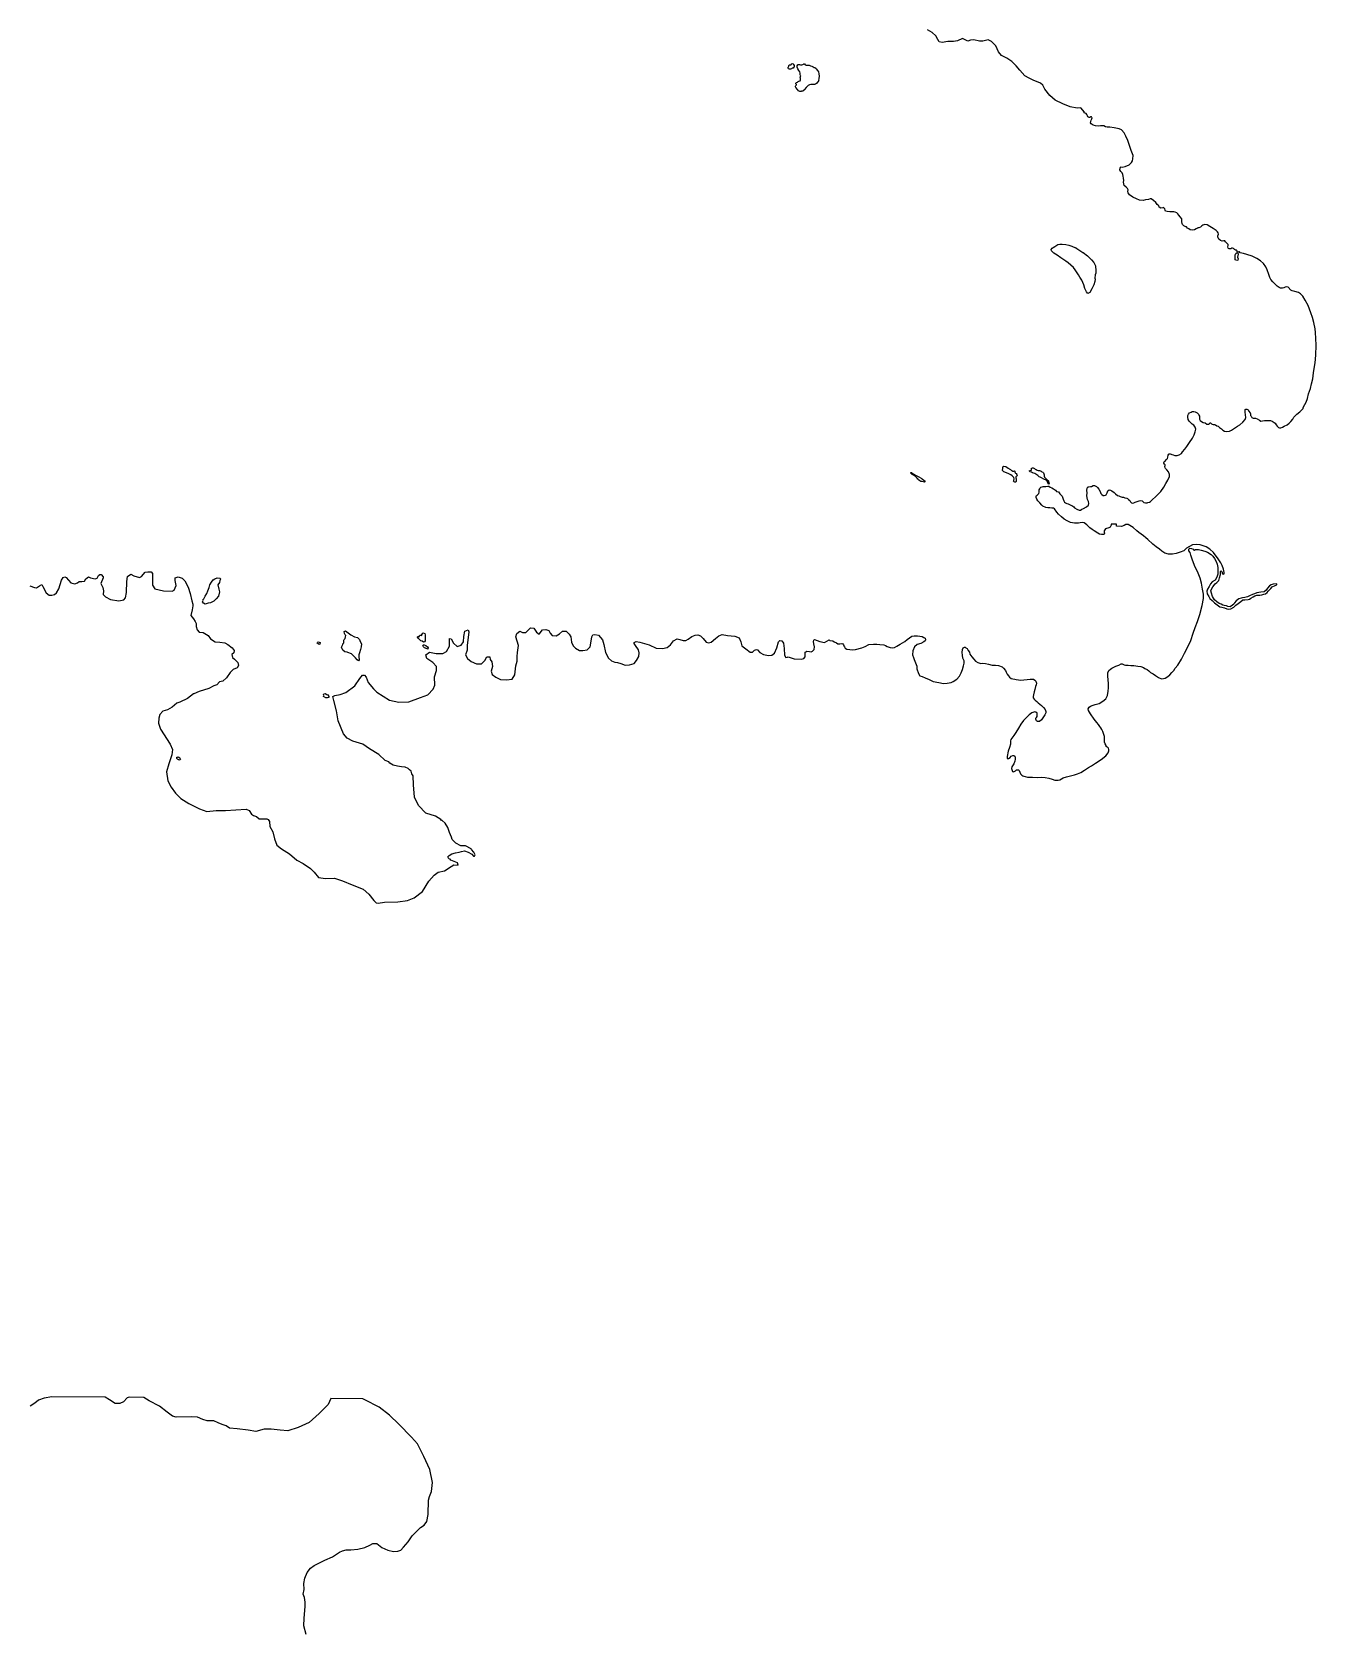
# Model space of a CAD drawing. Extents: x 283583 to 658922, y 889284 to 1241133.
# Drawn here: x 299523 to 315463, y 1197866 to 1217706 of the extents above; entities that cross this region are included whole.
import ezdxf

# ---------------------------------------------------------------- set-up
doc = ezdxf.new("R2010")
doc.units = 0
doc.header["$MEASUREMENT"] = 0
doc.layers.add('GUANACASTE', color=7, linetype='Continuous')

msp = doc.modelspace()

# ---------------------------------------------------------------- linework, layer by layer
at = {"layer": 'GUANACASTE', "color": 241, "ltscale": 0.8}
for points in [[(299498, 1210829), (299553, 1210809), (299579, 1210806), (299615, 1210829), (299644, 1210848), (299657, 1210822), (299699, 1210741), (299735, 1210715), (299770, 1210715), (299803, 1210722), (299829, 1210744), (299858, 1210793), (299890, 1210900), (299910, 1210935), (299932, 1210942), (299949, 1210932), (300007, 1210867), (300055, 1210854), (300088, 1210867), (300107, 1210883), (300143, 1210883), (300175, 1210889), (300191, 1210915), (300224, 1210941), (300250, 1210931), (300308, 1210918), (300334, 1210925), (300347, 1210957), (300366, 1210970), (300382, 1210970), (300408, 1210941), (300405, 1210928), (300379, 1210860), (300402, 1210811), (300411, 1210769), (300405, 1210721), (300434, 1210692), (300499, 1210659), (300599, 1210643), (300664, 1210656), (300683, 1210682), (300696, 1210746), (300700, 1210882), (300709, 1210947), (300748, 1210973), (300787, 1210953), (300858, 1210934), (300884, 1210947), (300926, 1210999), (300962, 1211005), (301001, 1211002), (301017, 1210982), (301020, 1210927), (301020, 1210837), (301049, 1210794), (301156, 1210768), (301263, 1210762), (301289, 1210775), (301312, 1210833), (301299, 1210898), (301302, 1210930), (301338, 1210940), (301386, 1210923), (301419, 1210891), (301460, 1210813), (301486, 1210736), (301506, 1210642), (301519, 1210601), (301519, 1210580), (301512, 1210533), (301495, 1210462), (301526, 1210418), (301549, 1210388), (301561, 1210362), (301562, 1210324), (301573, 1210285), (301599, 1210255), (301647, 1210249), (301708, 1210212), (301740, 1210171), (301795, 1210133), (301856, 1210131), (301917, 1210124), (301954, 1210101), (302008, 1210060), (302032, 1210026), (302028, 1209999), (302005, 1209979), (302011, 1209942), (302035, 1209918), (302079, 1209878), (302085, 1209840), (302068, 1209810), (302021, 1209793), (301982, 1209752), (301937, 1209686), (301893, 1209648), (301850, 1209638), (301816, 1209601), (301781, 1209588), (301717, 1209554), (301599, 1209517), (301532, 1209491), (301527, 1209487), (301527, 1209487), (301527, 1209487), (301455, 1209432), (301359, 1209386), (301322, 1209372), (301261, 1209322), (301204, 1209291), (301146, 1209274), (301112, 1209231), (301099, 1209187), (301092, 1209123), (301119, 1209052), (301237, 1208866), (301267, 1208798), (301260, 1208731), (301221, 1208620), (301192, 1208520), (301209, 1208410), (301209, 1208407), (301250, 1208329), (301303, 1208255), (301370, 1208191), (301468, 1208129), (301603, 1208062), (301692, 1208027), (301809, 1208041), (301925, 1208042), (302054, 1208050), (302181, 1208056), (302217, 1208040), (302248, 1207994), (302274, 1207978), (302310, 1207968), (302341, 1207937), (302388, 1207937), (302419, 1207938), (302438, 1207938), (302456, 1207930), (302470, 1207905), (302475, 1207843), (302511, 1207776), (302532, 1207688), (302562, 1207610), (302619, 1207564), (302718, 1207502), (302810, 1207425), (302888, 1207383), (302981, 1207321), (303027, 1207275), (303079, 1207207), (303167, 1207197), (303280, 1207202), (303378, 1207166), (303497, 1207119), (303636, 1207062), (303703, 1207000), (303765, 1206922), (303796, 1206896), (303822, 1206891), (303900, 1206901), (304065, 1206906), (304184, 1206922), (304266, 1206958), (304370, 1207035), (304448, 1207164), (304515, 1207236), (304566, 1207273), (304644, 1207293), (304727, 1207345), (304758, 1207365), (304814, 1207360), (304804, 1207391), (304722, 1207422), (304715, 1207435), (304698, 1207440), (304687, 1207467), (304700, 1207483), (304735, 1207501), (304780, 1207517), (304824, 1207525), (304824, 1207525), (304824, 1207525), (304825, 1207525), (304826, 1207525), (304854, 1207530), (304894, 1207538), (304939, 1207525), (304981, 1207498), (305002, 1207474), (305018, 1207474), (305023, 1207490), (305008, 1207525), (304979, 1207558), (304975, 1207566), (304903, 1207603), (304846, 1207602), (304784, 1207634), (304738, 1207680), (304730, 1207708), (304706, 1207766), (304685, 1207830), (304651, 1207885), (304614, 1207917), (304608, 1207917), (304598, 1207928), (304531, 1207970), (304412, 1208006), (304320, 1208104), (304273, 1208208), (304258, 1208358), (304253, 1208471), (304240, 1208496), (304228, 1208529), (304210, 1208547), (304191, 1208563), (304154, 1208577), (304109, 1208582), (304059, 1208590), (304008, 1208603), (303964, 1208627), (303954, 1208644), (303907, 1208663), (303830, 1208735), (303711, 1208808), (303628, 1208865), (303504, 1208901), (303437, 1208937), (303391, 1208994), (303324, 1209154), (303304, 1209278), (303268, 1209407), (303257, 1209454), (303283, 1209469), (303350, 1209480), (303417, 1209505), (303531, 1209588), (303593, 1209681), (303624, 1209722), (303650, 1209722), (303671, 1209696), (303697, 1209629), (303764, 1209551), (303805, 1209510), (303960, 1209412), (304078, 1209386), (304202, 1209391), (304347, 1209442), (304435, 1209478), (304502, 1209545), (304523, 1209597), (304518, 1209700), (304544, 1209778), (304544, 1209829), (304498, 1209876), (304425, 1209928), (304410, 1209974), (304456, 1210005), (304539, 1209990), (304622, 1209989), (304668, 1210015), (304704, 1210082), (304705, 1210175), (304725, 1210170), (304756, 1210118), (304803, 1210077), (304849, 1210092), (304880, 1210134), (304885, 1210201), (304896, 1210268), (304937, 1210283), (304947, 1210258), (304937, 1210190), (304927, 1210092), (304926, 1210030), (304906, 1209974), (304931, 1209927), (304973, 1209891), (305040, 1209860), (305102, 1209860), (305143, 1209901), (305169, 1209947), (305205, 1209947), (305210, 1209916), (305231, 1209885), (305241, 1209828), (305221, 1209772), (305236, 1209730), (305282, 1209694), (305339, 1209668), (305412, 1209663), (305484, 1209673), (305515, 1209725), (305531, 1209838), (305546, 1209895), (305546, 1209952), (305551, 1210004), (305562, 1210091), (305531, 1210195), (305541, 1210236), (305578, 1210267), (305614, 1210252), (305655, 1210251), (305712, 1210308), (305753, 1210303), (305784, 1210256), (305820, 1210231), (305862, 1210282), (305903, 1210287), (305939, 1210277), (305955, 1210241), (305980, 1210215), (306032, 1210210), (306073, 1210235), (306110, 1210266), (306156, 1210266), (306192, 1210230), (306211, 1210195), (306221, 1210130), (306240, 1210086), (306270, 1210054), (306318, 1210028), (306360, 1210026), (306415, 1210037), (306450, 1210074), (306464, 1210144), (306471, 1210197), (306485, 1210220), (306508, 1210224), (306554, 1210217), (306582, 1210190), (306605, 1210160), (306621, 1210100), (306644, 1210003), (306681, 1209931), (306715, 1209899), (306757, 1209882), (306791, 1209880), (306833, 1209864), (306886, 1209845), (306941, 1209847), (306997, 1209864), (307029, 1209903), (307057, 1209954), (307059, 1209997), (307050, 1210034), (307016, 1210088), (307000, 1210113), (307000, 1210127), (307025, 1210138), (307067, 1210131), (307184, 1210097), (307272, 1210055), (307348, 1210052), (307406, 1210064), (307450, 1210099), (307485, 1210145), (307531, 1210170), (307565, 1210165), (307607, 1210151), (307639, 1210151), (307667, 1210168), (307716, 1210202), (307757, 1210218), (307787, 1210220), (307822, 1210209), (307854, 1210174), (307891, 1210130), (307923, 1210123), (307956, 1210130), (308009, 1210176), (308048, 1210211), (308092, 1210227), (308157, 1210213), (308249, 1210206), (308300, 1210185), (308323, 1210134), (308335, 1210083), (308383, 1210046), (308438, 1210005), (308466, 1210007), (308494, 1210030), (308515, 1210039), (308528, 1210035), (308558, 1210002), (308602, 1209977), (308665, 1209965), (308709, 1209970), (308741, 1209993), (308771, 1210060), (308790, 1210136), (308806, 1210152), (308831, 1210145), (308850, 1210120), (308859, 1210050), (308866, 1209967), (308879, 1209942), (308902, 1209946), (308908, 1209950), (308983, 1209924), (309071, 1209920), (309106, 1209929), (309123, 1209948), (309123, 1209979), (309122, 1210006), (309130, 1210012), (309141, 1210020), (309173, 1210015), (309194, 1210012), (309212, 1210020), (309232, 1210038), (309238, 1210071), (309228, 1210108), (309223, 1210140), (309227, 1210156), (309236, 1210163), (309303, 1210138), (309360, 1210126), (309418, 1210160), (309418, 1210161), (309426, 1210151), (309463, 1210147), (309481, 1210136), (309509, 1210121), (309527, 1210110), (309553, 1210110), (309576, 1210114), (309590, 1210108), (309596, 1210097), (309603, 1210086), (309611, 1210073), (309618, 1210056), (309640, 1210045), (309677, 1210038), (309714, 1210036), (309746, 1210039), (309824, 1210061), (309866, 1210076), (309913, 1210101), (309968, 1210107), (310009, 1210105), (310048, 1210101), (310096, 1210096), (310120, 1210088), (310139, 1210077), (310178, 1210064), (310207, 1210060), (310230, 1210066), (310259, 1210082), (310300, 1210106), (310357, 1210139), (310387, 1210165), (310415, 1210185), (310445, 1210204), (310474, 1210211), (310515, 1210209), (310545, 1210205), (310574, 1210200), (310593, 1210190), (310609, 1210178), (310615, 1210158), (310611, 1210145), (310593, 1210134), (310556, 1210115), (310513, 1210101), (310480, 1210071), (310457, 1210021), (310454, 1209975), (310466, 1209940), (310476, 1209917), (310490, 1209875), (310509, 1209832), (310509, 1209799), (310529, 1209743), (310544, 1209712), (310574, 1209704), (310611, 1209687), (310661, 1209667), (310709, 1209643), (310779, 1209628), (310837, 1209617), (310885, 1209622), (310933, 1209631), (310959, 1209644), (311003, 1209672), (311037, 1209709), (311057, 1209748), (311074, 1209792), (311087, 1209835), (311093, 1209868), (311093, 1209900), (311080, 1209933), (311072, 1209968), (311071, 1210002), (311074, 1210041), (311084, 1210061), (311097, 1210068), (311108, 1210068), (311117, 1210061), (311130, 1210050), (311145, 1210028), (311159, 1210007), (311167, 1209981), (311191, 1209950), (311213, 1209918), (311235, 1209895), (311265, 1209878), (311300, 1209865), (311322, 1209869), (311358, 1209867), (311396, 1209856), (311443, 1209845), (311482, 1209843), (311522, 1209839), (311565, 1209826), (311585, 1209806), (311606, 1209778), (311615, 1209756), (311630, 1209735), (311645, 1209713), (311659, 1209696), (311680, 1209679), (311698, 1209676), (311722, 1209672), (311741, 1209665), (311769, 1209663), (311798, 1209660), (311915, 1209673), (311954, 1209669), (311974, 1209660), (311983, 1209645), (311991, 1209621), (311989, 1209600), (311982, 1209582), (311972, 1209541), (311965, 1209513), (311957, 1209476), (311952, 1209454), (311952, 1209440), (311965, 1209422), (311978, 1209410), (311996, 1209394), (312015, 1209379), (312053, 1209346), (312081, 1209321), (312100, 1209295), (312109, 1209269), (312109, 1209251), (312098, 1209229), (312081, 1209203), (312055, 1209168), (312029, 1209147), (312007, 1209145), (311992, 1209153), (311987, 1209164), (311985, 1209175), (311985, 1209186), (311994, 1209196), (312000, 1209207), (312003, 1209231), (312001, 1209249), (311985, 1209260), (311974, 1209264), (311948, 1209259), (311935, 1209252), (311901, 1209228), (311870, 1209195), (311833, 1209158), (311799, 1209111), (311768, 1209061), (311738, 1209008), (311712, 1208971), (311675, 1208923), (311669, 1208904), (311668, 1208865), (311658, 1208821), (311643, 1208776), (311628, 1208710), (311630, 1208686), (311647, 1208686), (311664, 1208698), (311680, 1208715), (311699, 1208723), (311712, 1208723), (311725, 1208715), (311728, 1208695), (311727, 1208677), (311723, 1208651), (311710, 1208618), (311688, 1208583), (311682, 1208560), (311689, 1208538), (311693, 1208525), (311702, 1208522), (311717, 1208523), (311732, 1208533), (311745, 1208544), (311769, 1208544), (311776, 1208536), (311784, 1208516), (311793, 1208497), (311810, 1208479), (311824, 1208471), (311836, 1208468), (311854, 1208462), (311880, 1208455), (311906, 1208456), (311941, 1208453), (312004, 1208449), (312060, 1208453), (312099, 1208449), (312147, 1208441), (312189, 1208430), (312219, 1208417), (312260, 1208417), (312284, 1208423), (312325, 1208446), (312367, 1208460), (312414, 1208470), (312464, 1208483), (312501, 1208494), (312545, 1208512), (312590, 1208542), (312638, 1208573), (312675, 1208595), (312725, 1208629), (312794, 1208675), (312853, 1208721), (312881, 1208756), (312892, 1208780), (312892, 1208799), (312885, 1208814), (312877, 1208821), (312868, 1208825), (312857, 1208836), (312857, 1208847), (312846, 1208867), (312838, 1208889), (312838, 1208909), (312837, 1208942), (312835, 1208961), (312818, 1209022), (312805, 1209048), (312791, 1209067), (312778, 1209085), (312761, 1209109), (312742, 1209135), (312707, 1209176), (312665, 1209241), (312637, 1209284), (312633, 1209302), (312646, 1209323), (312665, 1209336), (312695, 1209349), (312719, 1209357), (312771, 1209371), (312817, 1209399), (312852, 1209425), (312873, 1209470), (312884, 1209520), (312888, 1209564), (312888, 1209616), (312884, 1209664), (312877, 1209709), (312878, 1209751), (312890, 1209778), (312912, 1209796), (312929, 1209809), (312977, 1209833), (313016, 1209846), (313045, 1209861), (313056, 1209861), (313079, 1209850), (313099, 1209846), (313129, 1209846), (313164, 1209842), (313203, 1209841), (313251, 1209833), (313286, 1209829), (313320, 1209816), (313336, 1209805), (313368, 1209789), (313388, 1209773), (313408, 1209754), (313442, 1209736), (313471, 1209717), (313508, 1209691), (313545, 1209676), (313571, 1209678), (313590, 1209683), (313623, 1209704), (313647, 1209726), (313673, 1209752), (313696, 1209780), (313716, 1209807), (313746, 1209844), (313792, 1209921), (313831, 1209995), (313870, 1210071), (313909, 1210153), (313939, 1210244), (313963, 1210313), (313993, 1210385), (314019, 1210474), (314049, 1210585), (314067, 1210672), (314065, 1210728), (314054, 1210788), (314042, 1210864), (314025, 1210923), (314008, 1210966), (313990, 1211009), (313962, 1211060), (313942, 1211114), (313923, 1211162), (313910, 1211211), (313899, 1211242), (313885, 1211266), (313885, 1211287), (313896, 1211296), (313916, 1211292), (313937, 1211283), (313948, 1211270), (313955, 1211272), (313968, 1211281), (313981, 1211281), (314005, 1211280), (314035, 1211271), (314081, 1211260), (314114, 1211246), (314161, 1211220), (314183, 1211196), (314203, 1211169), (314222, 1211131), (314235, 1211098), (314242, 1211057), (314244, 1211011), (314244, 1210976), (314232, 1210937), (314210, 1210902), (314173, 1210878), (314153, 1210856), (314136, 1210822), (314116, 1210787), (314108, 1210765), (314112, 1210730), (314130, 1210698), (314145, 1210674), (314175, 1210646), (314202, 1210620), (314234, 1210594), (314267, 1210568), (314295, 1210563), (314326, 1210555), (314356, 1210546), (314382, 1210540), (314406, 1210546), (314441, 1210563), (314469, 1210589), (314495, 1210610), (314529, 1210635), (314554, 1210654), (314580, 1210658), (314621, 1210661), (314638, 1210665), (314655, 1210678), (314681, 1210693), (314705, 1210704), (314727, 1210715), (314766, 1210715), (314790, 1210720), (314816, 1210726), (314836, 1210731), (314858, 1210748), (314868, 1210763), (314883, 1210780), (314901, 1210796), (314918, 1210817), (314955, 1210833), (314975, 1210841), (314975, 1210852), (314972, 1210855), (314931, 1210852), (314905, 1210841), (314886, 1210830), (314862, 1210800), (314842, 1210774), (314820, 1210756), (314779, 1210750), (314727, 1210741), (314699, 1210732), (314673, 1210722), (314638, 1210706), (314612, 1210695), (314580, 1210684), (314551, 1210680), (314532, 1210676), (314506, 1210667), (314473, 1210645), (314451, 1210617), (314443, 1210602), (314425, 1210589), (314397, 1210571), (314369, 1210575), (314351, 1210582), (314323, 1210586), (314306, 1210588), (314286, 1210601), (314260, 1210612), (314230, 1210630), (314202, 1210658), (314178, 1210699), (314164, 1210738), (314156, 1210766), (314167, 1210788), (314182, 1210819), (314210, 1210853), (314232, 1210873), (314257, 1210897), (314264, 1210929), (314277, 1210971), (314277, 1211006), (314283, 1211014), (314294, 1211008), (314303, 1210980), (314316, 1210973), (314323, 1210979), (314322, 1210995), (314316, 1211038), (314299, 1211082), (314281, 1211114), (314249, 1211166), (314190, 1211242), (314144, 1211286), (314098, 1211314), (314024, 1211338), (313979, 1211342), (313931, 1211338), (313890, 1211320), (313855, 1211296), (313822, 1211266), (313777, 1211246), (313725, 1211231), (313683, 1211224), (313631, 1211224), (313586, 1211237), (313547, 1211259), (313518, 1211285), (313479, 1211315), (313436, 1211348), (313373, 1211406), (313349, 1211426), (313322, 1211452), (313294, 1211473), (313262, 1211493), (313238, 1211513), (313194, 1211552), (313131, 1211593), (313103, 1211590), (313083, 1211577), (313046, 1211567), (312986, 1211571), (312986, 1211595), (312972, 1211597), (312920, 1211597), (312918, 1211581), (312907, 1211560), (312892, 1211550), (312851, 1211537), (312834, 1211511), (312834, 1211495), (312838, 1211483), (312834, 1211472), (312825, 1211465), (312799, 1211465), (312775, 1211471), (312753, 1211482), (312708, 1211511), (312683, 1211530), (312655, 1211549), (312616, 1211586), (312584, 1211610), (312559, 1211614), (312536, 1211611), (312512, 1211607), (312466, 1211609), (312416, 1211618), (312373, 1211635), (312338, 1211659), (312303, 1211687), (312266, 1211720), (312247, 1211743), (312218, 1211785), (312205, 1211795), (312185, 1211796), (312160, 1211797), (312135, 1211798), (312107, 1211802), (312073, 1211817), (312057, 1211832), (312033, 1211860), (312010, 1211886), (311998, 1211906), (311990, 1211928), (311990, 1211941), (311994, 1211951), (312005, 1211958), (312011, 1211963), (312020, 1211976), (312025, 1211991), (312025, 1212023), (312035, 1212032), (312038, 1212045), (312048, 1212054), (312064, 1212060), (312076, 1212062), (312090, 1212065), (312109, 1212065), (312133, 1212067), (312146, 1212067), (312164, 1212056), (312183, 1212047), (312202, 1212035), (312229, 1212017), (312242, 1212002), (312264, 1211995), (312283, 1211971), (312311, 1211945), (312325, 1211907), (312333, 1211885), (312342, 1211870), (312353, 1211861), (312370, 1211852), (312385, 1211846), (312403, 1211841), (312420, 1211833), (312431, 1211826), (312455, 1211811), (312466, 1211800), (312494, 1211783), (312522, 1211768), (312540, 1211771), (312557, 1211782), (312577, 1211791), (312614, 1211810), (312638, 1211832), (312644, 1211852), (312637, 1211875), (312626, 1211902), (312616, 1211949), (312620, 1211986), (312618, 1212014), (312622, 1212041), (312631, 1212058), (312641, 1212060), (312661, 1212062), (312676, 1212065), (312698, 1212076), (312711, 1212076), (312722, 1212073), (312737, 1212062), (312750, 1212049), (312765, 1212030), (312783, 1211999), (312792, 1211978), (312804, 1211965), (312820, 1211950), (312833, 1211950), (312848, 1211954), (312859, 1211961), (312868, 1211984), (312880, 1212010), (312893, 1212021), (312913, 1212017), (312928, 1212008), (312956, 1211989), (312974, 1211973), (313000, 1211953), (313015, 1211947), (313033, 1211940), (313057, 1211932), (313074, 1211929), (313091, 1211923), (313113, 1211918), (313124, 1211912), (313135, 1211903), (313152, 1211888), (313161, 1211871), (313172, 1211862), (313189, 1211858), (313202, 1211862), (313218, 1211869), (313241, 1211878), (313268, 1211886), (313287, 1211890), (313304, 1211886), (313315, 1211873), (313326, 1211865), (313346, 1211862), (313365, 1211862), (313376, 1211863), (313394, 1211868), (313406, 1211875), (313433, 1211900), (313469, 1211933), (313535, 1211999), (313574, 1212053), (313600, 1212099), (313625, 1212142), (313643, 1212188), (313645, 1212211), (313630, 1212246), (313612, 1212268), (313593, 1212285), (313590, 1212296), (313586, 1212311), (313590, 1212322), (313588, 1212333), (313580, 1212342), (313575, 1212351), (313573, 1212361), (313577, 1212368), (313586, 1212375), (313608, 1212398), (313617, 1212412), (313625, 1212429), (313627, 1212453), (313634, 1212464), (313640, 1212468), (313651, 1212468), (313666, 1212464), (313673, 1212461), (313688, 1212455), (313708, 1212449), (313738, 1212448), (313764, 1212455), (313792, 1212472), (313807, 1212495), (313833, 1212528), (313860, 1212561), (313894, 1212609), (313929, 1212663), (313951, 1212706), (313964, 1212741), (313970, 1212774), (313963, 1212800), (313946, 1212824), (313927, 1212837), (313907, 1212854), (313887, 1212874), (313877, 1212893), (313872, 1212924), (313872, 1212945), (313879, 1212961), (313892, 1212976), (313911, 1212987), (313926, 1212993), (313944, 1212993), (313961, 1212989), (313972, 1212987), (313989, 1212976), (314002, 1212963), (314007, 1212950), (314015, 1212935), (314015, 1212900), (314026, 1212883), (314042, 1212872), (314061, 1212859), (314085, 1212852), (314109, 1212837), (314126, 1212837), (314141, 1212846), (314144, 1212852), (314153, 1212852), (314157, 1212851), (314165, 1212843), (314174, 1212838), (314187, 1212832), (314202, 1212832), (314213, 1212827), (314233, 1212817), (314248, 1212810), (314266, 1212797), (314290, 1212778), (314305, 1212764), (314328, 1212751), (314352, 1212745), (314389, 1212752), (314413, 1212763), (314437, 1212778), (314489, 1212810), (314517, 1212830), (314552, 1212861), (314583, 1212895), (314591, 1212921), (314587, 1212952), (314582, 1212986), (314582, 1213019), (314591, 1213024), (314602, 1213024), (314615, 1213019), (314626, 1213004), (314643, 1212978), (314648, 1212965), (314650, 1212945), (314658, 1212937), (314665, 1212919), (314683, 1212913), (314711, 1212913), (314733, 1212904), (314761, 1212885), (314778, 1212873), (314800, 1212879), (314822, 1212882), (314841, 1212884), (314874, 1212884), (314880, 1212882), (314898, 1212882), (314917, 1212875), (314954, 1212849), (314967, 1212828), (314980, 1212812), (314996, 1212795), (315009, 1212791), (315026, 1212791), (315046, 1212801), (315069, 1212810), (315104, 1212830), (315130, 1212849), (315150, 1212869), (315173, 1212897), (315189, 1212923), (315213, 1212947), (315224, 1212959), (315260, 1212990), (315289, 1213018), (315301, 1213031), (315304, 1213044), (315325, 1213079), (315341, 1213111), (315356, 1213155), (315371, 1213212), (315393, 1213279), (315408, 1213336), (315425, 1213399), (315431, 1213473), (315438, 1213526), (315453, 1213600), (315461, 1213695), (315463, 1213817), (315461, 1213899), (315457, 1213973), (315450, 1214019), (315435, 1214099), (315417, 1214160), (315400, 1214217), (315365, 1214309), (315328, 1214376), (315297, 1214424), (315269, 1214456), (315243, 1214472), (315199, 1214485), (315165, 1214491), (315151, 1214502), (315117, 1214536), (315091, 1214543), (315078, 1214539), (315064, 1214528), (315045, 1214525), (315023, 1214526), (315004, 1214532), (314980, 1214551), (314949, 1214582), (314925, 1214602), (314901, 1214632), (314888, 1214659), (314875, 1214696), (314856, 1214752), (314840, 1214791), (314810, 1214833), (314773, 1214863), (314727, 1214895), (314671, 1214921), (314603, 1214943), (314564, 1214956), (314540, 1214958), (314519, 1214963), (314514, 1214978), (314503, 1214978), (314493, 1214973), (314484, 1214978), (314482, 1214984), (314481, 1214993), (314475, 1214997), (314464, 1214997), (314451, 1215004), (314438, 1215019), (314427, 1215021), (314412, 1215021), (314405, 1215015), (314386, 1215012), (314375, 1215017), (314371, 1215023), (314368, 1215039), (314371, 1215053), (314371, 1215068), (314362, 1215076), (314340, 1215102), (314329, 1215113), (314318, 1215113), (314297, 1215109), (314275, 1215118), (314255, 1215135), (314247, 1215150), (314244, 1215161), (314244, 1215174), (314251, 1215196), (314249, 1215213), (314240, 1215224), (314221, 1215240), (314184, 1215268), (314144, 1215290), (314110, 1215310), (314081, 1215314), (314059, 1215307), (314046, 1215301), (314029, 1215283), (314007, 1215273), (313995, 1215273), (313990, 1215272), (313973, 1215261), (313955, 1215249), (313925, 1215246), (313901, 1215250), (313882, 1215261), (313866, 1215270), (313853, 1215285), (313845, 1215285), (313821, 1215298), (313807, 1215316), (313799, 1215327), (313797, 1215350), (313797, 1215387), (313777, 1215411), (313759, 1215433), (313746, 1215448), (313733, 1215459), (313712, 1215468), (313696, 1215474), (313647, 1215474), (313616, 1215478), (313596, 1215483), (313588, 1215494), (313585, 1215509), (313579, 1215520), (313570, 1215528), (313560, 1215524), (313536, 1215520), (313516, 1215532), (313510, 1215546), (313492, 1215566), (313472, 1215590), (313446, 1215614), (313418, 1215633), (313405, 1215633), (313381, 1215627), (313346, 1215620), (313316, 1215612), (313272, 1215618), (313235, 1215633), (313190, 1215657), (313149, 1215683), (313129, 1215707), (313127, 1215724), (313131, 1215746), (313124, 1215761), (313105, 1215780), (313083, 1215800), (313075, 1215820), (313074, 1215841), (313077, 1215861), (313074, 1215891), (313070, 1215917), (313064, 1215937), (313055, 1215957), (313040, 1215974), (313027, 1215995), (313031, 1216017), (313037, 1216026), (313044, 1216032), (313055, 1216029), (313094, 1216036), (313142, 1216058), (313170, 1216084), (313185, 1216106), (313189, 1216130), (313191, 1216173), (313167, 1216236), (313148, 1216295), (313126, 1216360), (313100, 1216414), (313080, 1216455), (313047, 1216490), (313019, 1216505), (313000, 1216507), (312956, 1216516), (312902, 1216525), (312869, 1216522), (312848, 1216529), (312828, 1216539), (312789, 1216540), (312761, 1216537), (312724, 1216539), (312695, 1216548), (312673, 1216565), (312665, 1216578), (312667, 1216594), (312671, 1216609), (312678, 1216626), (312682, 1216639), (312680, 1216646), (312674, 1216652), (312665, 1216654), (312658, 1216644), (312647, 1216644), (312630, 1216652), (312624, 1216663), (312617, 1216681), (312608, 1216693), (312597, 1216698), (312582, 1216708), (312587, 1216710), (312542, 1216765), (312497, 1216760), (312412, 1216777), (312318, 1216815), (312224, 1216858), (312160, 1216918), (312096, 1216995), (312070, 1217047), (312044, 1217072), (311950, 1217107), (311903, 1217132), (311848, 1217162), (311784, 1217231), (311741, 1217286), (311686, 1217338), (311626, 1217381), (311557, 1217415), (311523, 1217458), (311489, 1217535), (311434, 1217586), (311391, 1217608), (311327, 1217591), (311284, 1217591), (311216, 1217608), (311173, 1217604), (311139, 1217591), (311100, 1217612), (311075, 1217625), (311010, 1217595), (310963, 1217587), (310891, 1217587), (310822, 1217574), (310784, 1217583), (310767, 1217613), (310745, 1217660), (310698, 1217698), (310639, 1217733)], [(302927, 1197811), (302898, 1197918), (302901, 1198012), (302914, 1198158), (302914, 1198210), (302905, 1198271), (302888, 1198313), (302901, 1198368), (302898, 1198443), (302911, 1198508), (302937, 1198579), (302980, 1198634), (303025, 1198669), (303158, 1198734), (303255, 1198776), (303342, 1198831), (303378, 1198850), (303423, 1198860), (303482, 1198860), (303569, 1198869), (303653, 1198889), (303715, 1198921), (303754, 1198940), (303802, 1198940), (303825, 1198924), (303867, 1198892), (303941, 1198856), (304009, 1198840), (304064, 1198846), (304100, 1198856), (304133, 1198895), (304191, 1198963), (304243, 1199034), (304314, 1199108), (304347, 1199137), (304392, 1199170), (304424, 1199215), (304441, 1199299), (304444, 1199480), (304457, 1199522), (304483, 1199584), (304496, 1199697), (304461, 1199859), (304387, 1200021), (304309, 1200177), (304235, 1200261), (304076, 1200420), (303960, 1200533), (303834, 1200634), (303656, 1200725), (303628, 1200736), (303231, 1200739), (303199, 1200667), (303086, 1200554), (302962, 1200441), (302826, 1200379), (302697, 1200341), (302603, 1200347), (302493, 1200360), (302405, 1200360), (302302, 1200331), (302205, 1200348), (302069, 1200364), (301975, 1200374), (301933, 1200403), (301884, 1200419), (301836, 1200439), (301781, 1200465), (301696, 1200465), (301645, 1200481), (301577, 1200507), (301502, 1200514), (301311, 1200507), (301269, 1200520), (301201, 1200569), (301104, 1200644), (300978, 1200712), (300913, 1200754), (300907, 1200755), (300731, 1200756), (300706, 1200748), (300657, 1200699), (300612, 1200677), (300557, 1200680), (300486, 1200725), (300432, 1200758), (299770, 1200763), (299676, 1200746), (299605, 1200720), (299560, 1200684), (299501, 1200646)]]:
    msp.add_lwpolyline(points, dxfattribs=at)
at = {"layer": 'GUANACASTE', "color": 241}
for points in [[(308983, 1217289), (308983, 1217275), (308979, 1217267), (308970, 1217258), (308961, 1217258), (308954, 1217254), (308950, 1217247), (308939, 1217244), (308926, 1217245), (308916, 1217249), (308908, 1217256), (308908, 1217267), (308912, 1217274), (308920, 1217282), (308920, 1217289), (308928, 1217296), (308937, 1217297), (308945, 1217297), (308952, 1217302), (308953, 1217310), (308963, 1217315), (308974, 1217310), (308978, 1217303), (308983, 1217291)], [(309289, 1217102), (309279, 1217087), (309276, 1217081), (309263, 1217067), (309250, 1217057), (309236, 1217054), (309218, 1217055), (309193, 1217052), (309174, 1217048), (309158, 1217040), (309133, 1217018), (309114, 1216992), (309114, 1216988), (309109, 1216984), (309100, 1216984), (309099, 1216979), (309093, 1216971), (309085, 1216969), (309076, 1216972), (309072, 1216966), (309067, 1216966), (309055, 1216968), (309040, 1216977), (309027, 1216992), (309007, 1217016), (309002, 1217026), (309002, 1217035), (309006, 1217042), (309010, 1217045), (309014, 1217051), (309013, 1217054), (309007, 1217061), (309007, 1217071), (309014, 1217079), (309025, 1217083), (309033, 1217092), (309042, 1217097), (309058, 1217100), (309064, 1217110), (309065, 1217119), (309063, 1217127), (309060, 1217138), (309061, 1217147), (309065, 1217157), (309066, 1217162), (309064, 1217167), (309059, 1217175), (309060, 1217184), (309057, 1217193), (309053, 1217212), (309044, 1217228), (309030, 1217250), (309023, 1217270), (309022, 1217287), (309028, 1217296), (309033, 1217300), (309052, 1217300), (309065, 1217299), (309080, 1217299), (309092, 1217300), (309100, 1217305), (309103, 1217310), (309110, 1217311), (309114, 1217309), (309120, 1217299), (309133, 1217293), (309169, 1217293), (309188, 1217287), (309204, 1217281), (309221, 1217273), (309231, 1217266), (309243, 1217263), (309253, 1217256), (309259, 1217249), (309274, 1217227), (309287, 1217210), (309292, 1217188), (309294, 1217157), (309292, 1217130), (309287, 1217103)], [(312629, 1214461), (312613, 1214480), (312591, 1214520), (312580, 1214565), (312556, 1214625), (312532, 1214660), (312516, 1214691), (312473, 1214752), (312452, 1214781), (312386, 1214838), (312355, 1214859), (312296, 1214902), (312251, 1214933), (312208, 1214961), (312178, 1214987), (312175, 1215004), (312189, 1215020), (312199, 1215030), (312220, 1215044), (312258, 1215068), (312282, 1215072), (312313, 1215072), (312358, 1215068), (312393, 1215058), (312433, 1215046), (312478, 1215027), (312484, 1215024), (312483, 1215025), (312519, 1215003), (312568, 1214968), (312571, 1214966), (312625, 1214925), (312675, 1214878), (312706, 1214845), (312724, 1214802), (312731, 1214740), (312729, 1214712), (312722, 1214691), (312717, 1214650), (312722, 1214636), (312717, 1214610), (312703, 1214565), (312679, 1214518), (312653, 1214473)], [(314497, 1214947), (314489, 1214912), (314495, 1214888), (314493, 1214873), (314478, 1214868), (314458, 1214877), (314458, 1214938), (314469, 1214955), (314486, 1214973)], [(310432, 1212235), (310439, 1212235), (310450, 1212229), (310469, 1212217), (310489, 1212204), (310530, 1212184), (310530, 1212183), (310531, 1212183), (310534, 1212182), (310561, 1212167), (310571, 1212159), (310574, 1212157), (310595, 1212143), (310607, 1212132), (310607, 1212121), (310601, 1212117), (310590, 1212119), (310573, 1212124), (310557, 1212127), (310543, 1212135), (310528, 1212144), (310522, 1212152), (310522, 1212153), (310522, 1212153), (310519, 1212156), (310510, 1212167), (310494, 1212183), (310472, 1212199), (310448, 1212214), (310432, 1212228)], [(311683, 1212262), (311686, 1212260), (311697, 1212253), (311710, 1212255), (311719, 1212256), (311723, 1212253), (311725, 1212245), (311729, 1212233), (311734, 1212230), (311740, 1212224), (311749, 1212214), (311751, 1212203), (311748, 1212192), (311737, 1212182), (311736, 1212169), (311739, 1212157), (311742, 1212140), (311742, 1212125), (311733, 1212118), (311724, 1212118), (311714, 1212120), (311707, 1212128), (311711, 1212139), (311714, 1212158), (311711, 1212173), (311704, 1212182), (311692, 1212194), (311672, 1212206), (311639, 1212224), (311587, 1212247), (311570, 1212263), (311570, 1212272), (311574, 1212282), (311576, 1212295), (311576, 1212308), (311589, 1212314), (311610, 1212312), (311629, 1212298), (311640, 1212291), (311649, 1212291), (311655, 1212284), (311668, 1212274), (311677, 1212265)], [(312143, 1212125), (312146, 1212115), (312148, 1212092), (312136, 1212095), (312135, 1212115), (312125, 1212130), (312111, 1212141), (312083, 1212153), (312055, 1212169), (312038, 1212179), (312026, 1212185), (312010, 1212200), (311996, 1212207), (311971, 1212225), (311944, 1212234), (311929, 1212240), (311914, 1212247), (311903, 1212258), (311916, 1212262), (311926, 1212265), (311929, 1212267), (311932, 1212273), (311931, 1212289), (311935, 1212292), (311944, 1212293), (311953, 1212293), (311968, 1212287), (311978, 1212280), (311989, 1212273), (312002, 1212267), (312014, 1212260), (312035, 1212260), (312040, 1212256), (312050, 1212252), (312060, 1212246), (312070, 1212241), (312079, 1212234), (312083, 1212219), (312089, 1212206), (312087, 1212192), (312091, 1212180), (312099, 1212170), (312106, 1212168), (312112, 1212158), (312124, 1212146), (312141, 1212132)], [(301810, 1210670), (301780, 1210640), (301740, 1210620), (301708, 1210616), (301673, 1210603), (301651, 1210614), (301640, 1210631), (301647, 1210647), (301645, 1210657), (301656, 1210670), (301671, 1210701), (301693, 1210734), (301706, 1210768), (301723, 1210810), (301732, 1210842), (301752, 1210875), (301771, 1210905), (301791, 1210918), (301823, 1210931), (301858, 1210923), (301863, 1210914), (301856, 1210896), (301852, 1210870), (301832, 1210842), (301843, 1210788), (301852, 1210755), (301838, 1210703)], [(303386, 1210117), (303388, 1210120), (303395, 1210124), (303395, 1210131), (303393, 1210142), (303393, 1210155), (303399, 1210164), (303412, 1210177), (303415, 1210198), (303419, 1210214), (303412, 1210220), (303402, 1210238), (303399, 1210261), (303415, 1210270), (303480, 1210222), (303525, 1210198), (303562, 1210187), (303589, 1210163), (303597, 1210139), (303615, 1210109), (303610, 1210072), (303601, 1210039), (303588, 1210000), (303582, 1209972), (303580, 1209948), (303586, 1209913), (303575, 1209900), (303558, 1209911), (303538, 1209937), (303512, 1209966), (303488, 1209985), (303445, 1210003), (303434, 1210005), (303406, 1210011), (303380, 1210031), (303373, 1210048), (303367, 1210070), (303377, 1210092), (303382, 1210103), (303382, 1210109)], [(304398, 1210236), (304402, 1210221), (304402, 1210173), (304404, 1210147), (304395, 1210136), (304384, 1210132), (304367, 1210141), (304352, 1210147), (304317, 1210178), (304308, 1210191), (304308, 1210195), (304321, 1210204), (304326, 1210195), (304335, 1210199), (304335, 1210208), (304339, 1210217), (304352, 1210217), (304358, 1210212), (304365, 1210217), (304361, 1210228), (304365, 1210238), (304380, 1210245)], [(303101, 1210127), (303095, 1210107), (303086, 1210103), (303064, 1210116), (303069, 1210127), (303075, 1210134)], [(304428, 1210047), (304397, 1210060), (304382, 1210071), (304376, 1210088), (304380, 1210099), (304393, 1210099), (304411, 1210088), (304434, 1210073), (304441, 1210058), (304437, 1210043)], [(303192, 1209440), (303172, 1209440), (303142, 1209457), (303146, 1209468), (303140, 1209481), (303146, 1209488), (303164, 1209492), (303181, 1209481), (303196, 1209477), (303209, 1209457), (303207, 1209444)], [(301356, 1208694), (301357, 1208693), (301360, 1208691), (301364, 1208685), (301365, 1208678), (301362, 1208671), (301358, 1208668), (301352, 1208667), (301346, 1208668), (301338, 1208672), (301329, 1208679), (301322, 1208685), (301320, 1208691), (301320, 1208697), (301323, 1208702), (301328, 1208704), (301334, 1208705), (301340, 1208704), (301346, 1208702), (301351, 1208699)]]:
    msp.add_lwpolyline(points, close=True, dxfattribs=at)

doc.saveas('drawing.dxf')
